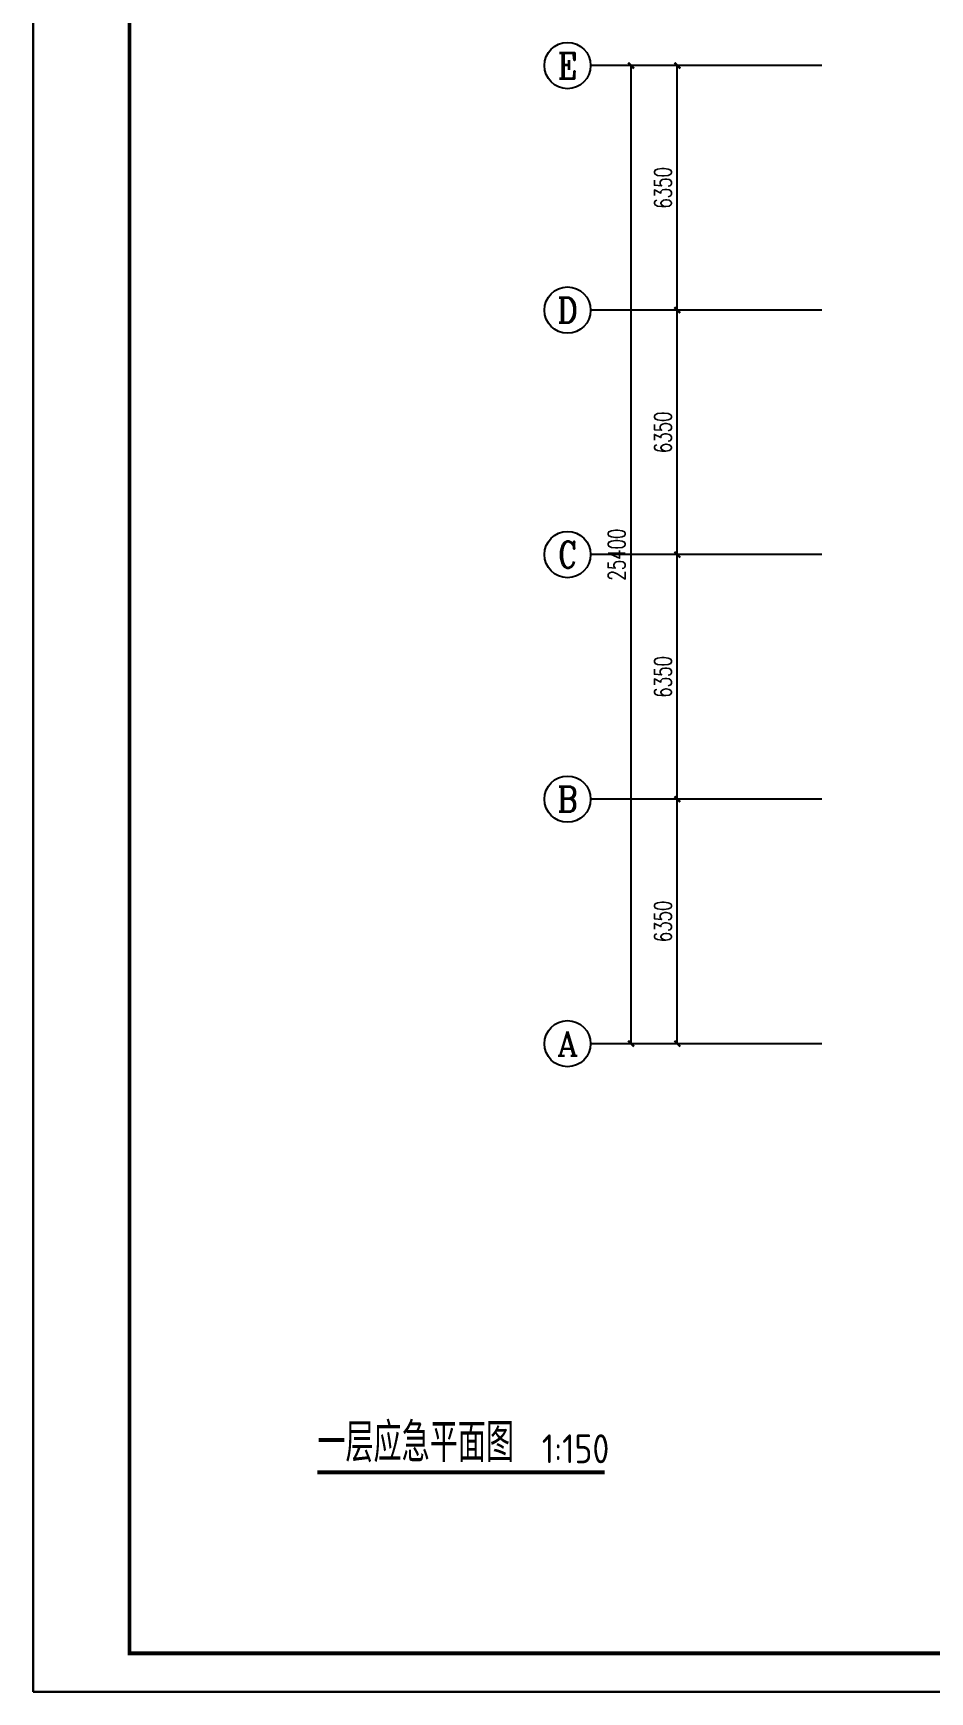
# Model space of a CAD drawing. Extents: x 12152 to 491505, y 111028 to 412681.
# Drawn here: x 131426 to 154701, y 171762 to 214835 of the extents above; entities that cross this region are included whole.
import ezdxf
from ezdxf.enums import TextEntityAlignment as Align

# ---------------------------------------------------------------- set-up
doc = ezdxf.new("R2010")
doc.units = 0
doc.header["$LTSCALE"] = 1000
doc.header["$MEASUREMENT"] = 0
for name, color, linetype in [('AXIS', 3, 'Continuous'), ('AXIS_TEXT', 7, 'Continuous'), ('DIM_SYMB', 3, 'Continuous'), ('PUB_TITLE', 4, 'Continuous')]:
    doc.layers.add(name, color=color, linetype=linetype)
doc.layers.add('yichutu', color=7, linetype='Continuous', true_color=0xffffff, plot=False)
doc.styles.add('_TCH_AXIS', font='COMPLEX', dxfattribs={"bigfont": 'GBCBIG'})
doc.styles.add('_TCH_DIM_T3', font='SIMPLEX', dxfattribs={"width": 0.705882, "bigfont": 'GBCBIG'})
doc.styles.add('COMPLEX', font='COMPLEX')
doc.styles.get("Standard").update_dxf_attribs({"font": 'gbenor.shx', "bigfont": 'gbcbig.shx'})
doc.dimstyles.new('_TCH_ARCH&&150', dxfattribs={"dimtxt": 446.25, "dimasz": 150, "dimexe": 375, "dimexo": 450, "dimgap": 150, "dimtad": 1, "dimdec": 0, "dimzin": 0, "dimdsep": 46, "dimtxsty": '_TCH_DIM_T3', "dimblk": 'ARCHTICK', "dimcen": 0.09, "dimclrt": 7, "dimazin": 2, "dimtfac": 1, "dimtdec": 0, "dimtix": 1, "dimtmove": 2, "dimatfit": 3, "dimfxl": 1, "dimtolj": 1, "dimtzin": 0, "dimarcsym": 0})

# ---------------------------------------------------------------- blocks, each defined once
blk = doc.blocks.new('_ArchTick')
at = {"color": 0, "linetype": 'ByBlock', "const_width": 0.4}
blk.add_lwpolyline([(-0.5, -0.5), (0.5, 0.5)], dxfattribs=at)
blk = doc.blocks.new('*D66')
at = {"layer": 'AXIS', "color": 0, "lineweight": -2, "transparency": 16777216}
for p, q in [((151447, 194944), (147772, 194944)), ((148147, 188594), (148147, 194944)), ((151447, 188594), (147772, 188594))]:
    blk.add_line(p, q, dxfattribs=at)
at = {"layer": 'Defpoints', "color": 0, "transparency": 16777216}
for p in [(148147, 194944), (151897, 194944), (151897, 188594)]:
    blk.add_point(p, dxfattribs=at)
at = {"layer": 'AXIS', "color": 0, "lineweight": -2, "transparency": 16777216, "xscale": 150, "yscale": 150, "zscale": 150}
for p, rotation in [((148147, 194944), 90), ((148147, 188594), 270)]:
    blk.add_blockref('_ArchTick', p, dxfattribs=dict(at, rotation=rotation))
at = {"layer": 'AXIS', "color": 7, "transparency": 16777216, "insert": (147774, 191769), "char_height": 446.2, "attachment_point": 5, "rotation": 90, "style": '_TCH_DIM_T3'}
blk.add_mtext('\\A1;6350', dxfattribs=at)
blk = doc.blocks.new('*D67')
at = {"layer": 'AXIS', "color": 0, "lineweight": -2, "transparency": 16777216}
for p, q in [((151447, 201294), (147772, 201294)), ((148147, 194944), (148147, 201294)), ((151447, 194944), (147772, 194944))]:
    blk.add_line(p, q, dxfattribs=at)
at = {"layer": 'Defpoints', "color": 0, "transparency": 16777216}
for p in [(148147, 201294), (151897, 201294), (151897, 194944)]:
    blk.add_point(p, dxfattribs=at)
at = {"layer": 'AXIS', "color": 0, "lineweight": -2, "transparency": 16777216, "xscale": 150, "yscale": 150, "zscale": 150}
for p, rotation in [((148147, 201294), 90), ((148147, 194944), 270)]:
    blk.add_blockref('_ArchTick', p, dxfattribs=dict(at, rotation=rotation))
at = {"layer": 'AXIS', "color": 7, "transparency": 16777216, "insert": (147774, 198119), "char_height": 446.2, "attachment_point": 5, "rotation": 90, "style": '_TCH_DIM_T3'}
blk.add_mtext('\\A1;6350', dxfattribs=at)
blk = doc.blocks.new('*D68')
at = {"layer": 'AXIS', "color": 0, "lineweight": -2, "transparency": 16777216}
for p, q in [((151447, 207644), (147772, 207644)), ((148147, 201294), (148147, 207644)), ((151447, 201294), (147772, 201294))]:
    blk.add_line(p, q, dxfattribs=at)
at = {"layer": 'Defpoints', "color": 0, "transparency": 16777216}
for p in [(148147, 207644), (151897, 207644), (151897, 201294)]:
    blk.add_point(p, dxfattribs=at)
at = {"layer": 'AXIS', "color": 0, "lineweight": -2, "transparency": 16777216, "xscale": 150, "yscale": 150, "zscale": 150}
for p, rotation in [((148147, 207644), 90), ((148147, 201294), 270)]:
    blk.add_blockref('_ArchTick', p, dxfattribs=dict(at, rotation=rotation))
at = {"layer": 'AXIS', "color": 7, "transparency": 16777216, "insert": (147774, 204469), "char_height": 446.2, "attachment_point": 5, "rotation": 90, "style": '_TCH_DIM_T3'}
blk.add_mtext('\\A1;6350', dxfattribs=at)
blk = doc.blocks.new('*D69')
at = {"layer": 'AXIS', "color": 0, "lineweight": -2, "transparency": 16777216}
for p, q in [((151447, 213994), (147772, 213994)), ((148147, 207644), (148147, 213994)), ((151447, 207644), (147772, 207644))]:
    blk.add_line(p, q, dxfattribs=at)
at = {"layer": 'Defpoints', "color": 0, "transparency": 16777216}
for p in [(148147, 213994), (151897, 213994), (151897, 207644)]:
    blk.add_point(p, dxfattribs=at)
at = {"layer": 'AXIS', "color": 0, "lineweight": -2, "transparency": 16777216, "xscale": 150, "yscale": 150, "zscale": 150}
for p, rotation in [((148147, 213994), 90), ((148147, 207644), 270)]:
    blk.add_blockref('_ArchTick', p, dxfattribs=dict(at, rotation=rotation))
at = {"layer": 'AXIS', "color": 7, "transparency": 16777216, "insert": (147774, 210819), "char_height": 446.2, "attachment_point": 5, "rotation": 90, "style": '_TCH_DIM_T3'}
blk.add_mtext('\\A1;6350', dxfattribs=at)
blk = doc.blocks.new('*D70')
at = {"layer": 'AXIS', "color": 0, "lineweight": -2, "transparency": 16777216}
for p, q in [((151447, 213994), (146572, 213994)), ((146947, 188594), (146947, 213994)), ((151447, 188594), (146572, 188594))]:
    blk.add_line(p, q, dxfattribs=at)
at = {"layer": 'Defpoints', "color": 0, "transparency": 16777216}
for p in [(146947, 213994), (151897, 213994), (151897, 188594)]:
    blk.add_point(p, dxfattribs=at)
at = {"layer": 'AXIS', "color": 0, "lineweight": -2, "transparency": 16777216, "xscale": 150, "yscale": 150, "zscale": 150}
for p, rotation in [((146947, 213994), 90), ((146947, 188594), 270)]:
    blk.add_blockref('_ArchTick', p, dxfattribs=dict(at, rotation=rotation))
at = {"layer": 'AXIS', "color": 7, "transparency": 16777216, "insert": (146574, 201294), "char_height": 446.2, "attachment_point": 5, "rotation": 90, "style": '_TCH_DIM_T3'}
blk.add_mtext('\\A1;25400', dxfattribs=at)
blk = doc.blocks.new('_AXISO')
blk.add_circle((0, 0), 0.5)
at = {"layer": 'AXIS_TEXT', "style": 'COMPLEX', "width": 1.041667}
blk.add_attdef('A', text='', height=0.56, dxfattribs=at).set_placement((-0.25, -0.28), (0.25, -0.28), align=Align.FIT)
blk = doc.blocks.new('yct-1051-594-105100-59400-100-1002.0')
at = {"layer": 'yichutu', "color": 7, "true_color": 0xffffff}
blk.add_lwpolyline([(0, 0), (0, 59400), (105100, 59400), (105100, 0)], close=True, dxfattribs=at)

msp = doc.modelspace()

# ---------------------------------------------------------------- linework, layer by layer
at = {"layer": 'AXIS', "color": 0}
for p, q in [((151897.1, 213994.2), (145897.1, 213994.2)), ((151897.1, 207644.2), (145897.1, 207644.2)), ((151897.1, 201294.2), (145897.1, 201294.2)), ((151897.1, 194944.2), (145897.1, 194944.2)), ((151897.1, 188594.2), (145897.1, 188594.2))]:
    msp.add_line(p, q, dxfattribs=at)
at = {"layer": 'DIM_SYMB', "const_width": 105}
msp.add_lwpolyline([(138803.9, 177465.1), (146264, 177465.1)], dxfattribs=at)
at = {"layer": 'PUB_TITLE', "color": 0}
msp.add_lwpolyline([(131426.1, 171762.5), (236526.1, 171762.5), (236526.1, 231162.5), (131426.1, 231162.5)], close=True, dxfattribs=at)
at = {"layer": 'PUB_TITLE', "color": 0, "const_width": 100}
msp.add_lwpolyline([(133926.1, 172762.5), (235526.1, 172762.5), (235526.1, 230162.5), (133926.1, 230162.5)], close=True, dxfattribs=at)

# ---------------------------------------------------------------- block references
at = {"layer": 'AXIS', "color": 0}
ref = msp.add_blockref('_AXISO', (145297.1, 213994.2), dxfattribs=dict(at, xscale=1200, yscale=1200, zscale=1200))
ref.add_attrib('A', 'E', dxfattribs={"layer": 'AXIS_TEXT', "color": 0, "height": 668.2, "style": '_TCH_AXIS'}).set_placement((145042.6, 213660.1), (145551.7, 213660.1), align=Align.FIT)
ref = msp.add_blockref('_AXISO', (145297.1, 207644.2), dxfattribs=dict(at, xscale=1200, yscale=1200, zscale=1200))
ref.add_attrib('A', 'D', dxfattribs={"layer": 'AXIS_TEXT', "color": 0, "height": 652.9, "style": '_TCH_AXIS'}).set_placement((145032.9, 207317.7), (145561.4, 207317.7), align=Align.FIT)
ref = msp.add_blockref('_AXISO', (145297.1, 201294.2), dxfattribs=dict(at, xscale=1200, yscale=1200, zscale=1200))
ref.add_attrib('A', 'C', dxfattribs={"layer": 'AXIS_TEXT', "color": 0, "height": 683.5, "style": '_TCH_AXIS'}).set_placement((145053, 200952.4), (145541.2, 200952.4), align=Align.FIT)
ref = msp.add_blockref('_AXISO', (145297.1, 194944.2), dxfattribs=dict(at, xscale=1200, yscale=1200, zscale=1200))
ref.add_attrib('A', 'B', dxfattribs={"layer": 'AXIS_TEXT', "color": 0, "height": 652.9, "style": '_TCH_AXIS'}).set_placement((145032.9, 194617.7), (145561.4, 194617.7), align=Align.FIT)
ref = msp.add_blockref('_AXISO', (145297.1, 188594.2), dxfattribs=dict(at, xscale=1200, yscale=1200, zscale=1200))
ref.add_attrib('A', 'A', dxfattribs={"layer": 'AXIS_TEXT', "color": 0, "height": 637.8, "style": '_TCH_AXIS'}).set_placement((145023.8, 188275.3), (145570.5, 188275.3), align=Align.FIT)
at = {"layer": 'yichutu'}
msp.add_blockref('yct-1051-594-105100-59400-100-1002.0', (131426.1, 171762.5), dxfattribs=at)

# ---------------------------------------------------------------- texts
at = {"layer": 'DIM_SYMB', "color": 7}
for s, height, p in [('一层应急平面图', 1012.77, (138803.9, 177731)), ('1:150', 750, (144630.4, 177698.6))]:
    msp.add_text(s, height=height, dxfattribs=at).set_placement(p)

# ---------------------------------------------------------------- dimensions: what is measured, and where the dimension line sits
at = {"layer": 'AXIS', "color": 0}
for p1, p2, distance, picture, middle in [((151897.1, 188594.2), (151897.1, 213994.2), 4950, '*D70', (146574, 201294.2)), ((151897.1, 207644.2), (151897.1, 213994.2), 3750, '*D69', (147774, 210819.2)), ((151897.1, 201294.2), (151897.1, 207644.2), 3750, '*D68', (147774, 204469.2)), ((151897.1, 194944.2), (151897.1, 201294.2), 3750, '*D67', (147774, 198119.2)), ((151897.1, 188594.2), (151897.1, 194944.2), 3750, '*D66', (147774, 191769.2))]:
    dim = msp.add_aligned_dim(p1=p1, p2=p2, distance=distance, dimstyle='_TCH_ARCH&&150', dxfattribs=at)
    dim.commit()
    dim.dimension.update_dxf_attribs({"geometry": picture, "text_midpoint": middle})

doc.saveas('drawing.dxf')
